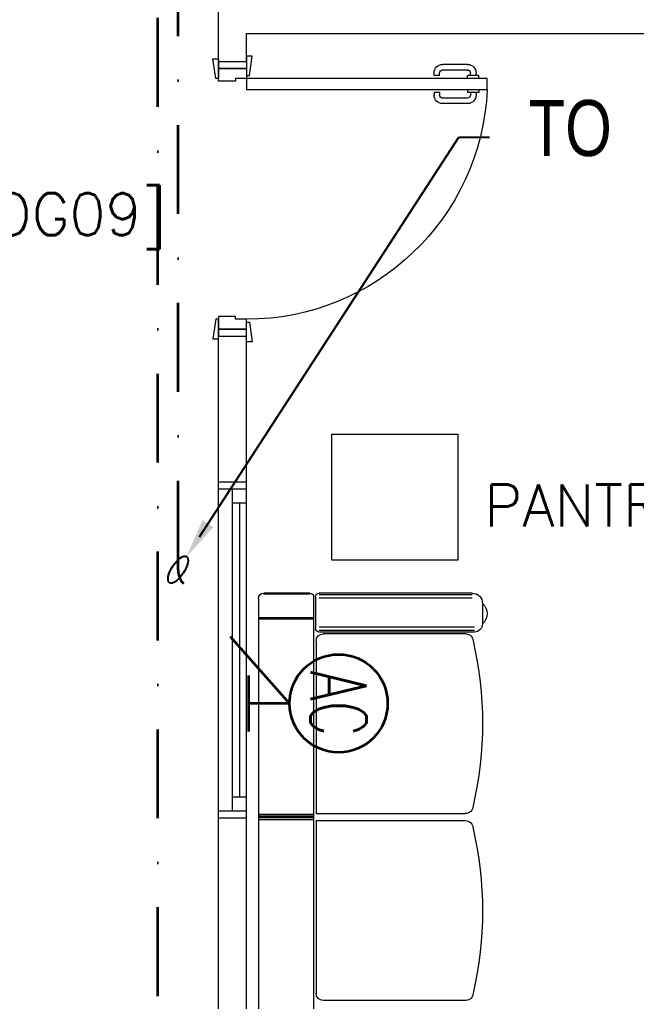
# Model space of a CAD drawing. Header units: inches. Extents: x -12418 to 57169, y -29325 to 19878.
# Drawn here: x 9688 to 11889, y -8203 to -4697 of the extents above; entities that cross this region are included whole.
import ezdxf
from ezdxf import colors
from ezdxf.entities.mleader import LeaderData, LeaderLine
from ezdxf.enums import TextEntityAlignment as Align
from ezdxf.math import Vec2, Vec3

# ---------------------------------------------------------------- set-up
doc = ezdxf.new("R2010")
doc.units = ezdxf.units.IN
doc.header["$LTSCALE"] = 25
doc.header["$MEASUREMENT"] = 0
doc.linetypes.add('DASHDOT', pattern=[25.4, 12.7, -6.35, 0, -6.35])
doc.layers.get('0').update_dxf_attribs({"color": 8})
for name, color, linetype, lineweight in [('00-Ground Floor$0$72_EGR_BASE_TEXT', 252, 'Continuous', 5), ('00-Ground Floor$0$Aluminum', 251, 'Continuous', 5), ('00-Ground Floor$0$LOADING', 253, 'Continuous', 5), ('00-Ground Floor$0$Walls', 251, 'Continuous', 5), ('00-Ground Floor$0$Wooden Joinery', 251, 'Continuous', 5), ('E-LITE-CIRC @ 100', 6, 'Continuous', 25), ('E-LITE-CLNG-CNDT', 6, 'DASHDOT', 35), ('E-POWR-CIRC-NUMB', 6, 'Continuous', 25), ('E-POWR-CLNG-CNDT', 6, 'DASHDOT', 35), ('E-POWR-WALL @ 100', 4, 'Continuous', 35)]:
    doc.layers.add(name, color=color, linetype=linetype, lineweight=lineweight)
doc.layers.add('E-POWR-IDEN', color=101, linetype='Continuous')
doc.styles.add('00-Ground Floor$0$SIMPLEX', font='SIMPLEX.shx', dxfattribs={"height": 150})
doc.styles.add('DC_Simplex', font='SIMPLEX.shx', dxfattribs={"width": 0.7})

# ---------------------------------------------------------------- blocks, each defined once
blk = doc.blocks.new('00-Ground Floor$0$A$C72370EFE')
at = {"layer": '00-Ground Floor$0$Wooden Joinery'}
for p, q in [((-0.01, -0.03), (-0.01, -0.07)), ((0, -0.03), (-0.01, -0.03)), ((0.04, -0.03), (0.05, -0.03)), ((0.05, -0.03), (0.05, -0.07)), ((-0.05, -0.07), (-0.05, -0.16)), ((-0.03, -0.07), (-0.03, -0.16)), ((-0.01, -0.04), (-0.02, -0.04)), ((-0.01, -0.06), (-0.02, -0.06)), ((0, -0.07), (-0.01, -0.07)), ((0.04, -0.07), (0.05, -0.07)), ((0.05, -0.04), (0.06, -0.04)), ((0.05, -0.06), (0.06, -0.06)), ((0.07, -0.07), (0.07, -0.16)), ((0.09, -0.07), (0.09, -0.16)), ((-0.01, -0.17), (-0.02, -0.17)), ((-0.01, -0.17), (-0.01, -0.19)), ((0.05, -0.17), (0.06, -0.17)), ((0.05, -0.17), (0.05, -0.19)), ((-0.01, -0.19), (-0.02, -0.19)), ((0.05, -0.19), (0.06, -0.19))]:
    blk.add_line(p, q, dxfattribs=at)
for centre, radius, start, end in [((-0.02, -0.07), 0.03, 90, 180), ((-0.02, -0.07), 0.01, 90, 180), ((0.06, -0.07), 0.03, 0, 90), ((0.06, -0.07), 0.01, 0, 90), ((-0.02, -0.16), 0.03, 180, 270), ((-0.02, -0.16), 0.01, 180, 270), ((0.06, -0.16), 0.01, 270, 0), ((0.06, -0.16), 0.03, 270, 0)]:
    blk.add_arc(centre, radius, start, end, dxfattribs=at)
blk = doc.blocks.new('00-Ground Floor$0$A$C5DAD61B4')
at = {"layer": '00-Ground Floor$0$Wooden Joinery'}
for points in [[(80, 959.1), (80, 969.1), (10, 979.1), (10, 959.1)], [(940, 959.1), (940, 969.1), (1010, 979.1), (1010, 959.1)], [(70, 859.1), (70, 849.1), (0, 839.1), (0, 859.1)], [(120, 859.1), (120, 0), (80, 0), (80, 859.1)], [(950, 859.1), (950, 849.1), (1020, 839.1), (1020, 859.1)]]:
    blk.add_lwpolyline(points, close=True, dxfattribs=at)
for points in [[(45, 859.1), (45, 959.1), (20, 959.1), (20, 859.1), (45, 859.1)], [(45, 859.1), (80, 859.1), (80, 899.1), (90, 899.1), (90, 959.1), (45, 959.1), (45, 859.1)], [(975, 859.1), (940, 859.1), (940, 899.1), (930, 899.1), (930, 959.1), (975, 959.1), (975, 859.1)], [(975, 859.1), (975, 959.1), (1000, 959.1), (1000, 859.1), (975, 859.1)]]:
    blk.add_lwpolyline(points, dxfattribs=at)
blk.add_arc((80, 859.1), 860, 272.666, 0, dxfattribs=at)
at = {"layer": '00-Ground Floor$0$Wooden Joinery', "xscale": 999.9999999998854, "yscale": 999.9999999998854, "zscale": 999.9999999998854, "rotation": 180}
blk.add_blockref('00-Ground Floor$0$A$C72370EFE', (120, 0), dxfattribs=at)
blk = doc.blocks.new('00-Ground Floor$0$GF21008-P')
at = {"layer": '00-Ground Floor$0$LOADING'}
for p, q in [((-0.7709, 0), (0.7906, 0)), ((-0.7019, -0.1974), (-0.7019, 0)), ((-0.6994, -0.1974), (-0.6994, 0)), ((-0.6968, -0.1974), (-0.6968, 0)), ((0, -0.1974), (0, 0)), ((0.0069, -0.1974), (0.0069, 0)), ((0.0099, -0.1974), (0.0099, 0)), ((0.0128, -0.1974), (0.0128, 0)), ((0.0197, -0.1974), (0.0197, 0)), ((-0.79, -0.1841), (-0.79, -0.0191)), ((-0.7866, -0.1841), (-0.7866, -0.0191)), ((-0.7767, -0.1974), (0.7964, -0.1974)), ((-0.7767, -0.2037), (-0.6644, -0.2037)), ((-0.6191, -0.2059), (-0.0026, -0.2059)), ((-0.0026, -0.2059), (-0.0026, -0.7385)), ((0.0223, -0.2059), (0.0223, -0.7385)), ((0.0223, -0.2059), (0.639, -0.2059)), ((-0.79, -0.7634), (-0.79, -0.217)), ((-0.784, -0.7634), (-0.784, -0.217)), ((-0.7722, -0.7634), (-0.7722, -0.217)), ((-0.6689, -0.7712), (-0.6689, -0.217)), ((-0.6571, -0.7712), (-0.6571, -0.217)), ((-0.6512, -0.7712), (-0.6512, -0.217)), ((-0.6444, -0.7413), (-0.6444, -0.2312)), ((0.6643, -0.7413), (0.6643, -0.2312)), ((-0.7533, -0.8), (-0.68, -0.8))]:
    blk.add_line(p, q, dxfattribs=at)
for centre, radius, start, end in [((-0.7709, -0.0191), 0.0191, 90, 180), ((-0.7767, -0.1841), 0.0133, 180, 270), ((-0.7767, -0.217), 0.0133, 90, 180), ((-0.6644, -0.217), 0.0133, 0, 90), ((-0.6191, -0.2312), 0.0253, 90, 180), ((0.639, -0.2312), 0.0253, 0, 90), ((-0.7533, -0.7634), 0.0366, 180, 270), ((-0.6191, -0.7413), 0.0253, 180, 270), ((-0.3249, 0.51), 1.31, 257.0217, 282.9783), ((-0.0307, -0.7385), 0.0281, 270, 0), ((0.0504, -0.7385), 0.0281, 180, 270), ((0.3447, 0.5106), 1.3106, 257.0246, 282.9754), ((0.639, -0.7413), 0.0253, 270, 0), ((-0.7167, -0.7662), 0.0499, 222.6462, 317.3538), ((-0.68, -0.7712), 0.0288, 270, 0)]:
    blk.add_arc(centre, radius, start, end, dxfattribs=at)
blk = doc.blocks.new('00-Ground Floor')
at = {"layer": '00-Ground Floor$0$Aluminum'}
for p, q in [((10397.9, -7547.4, 0), (10397.9, -6347.4, 0)), ((10397.9, -6372.4, 0), (10497.9, -6372.4, 0)), ((10447.9, -7522.4, 0), (10447.9, -6372.4, 0)), ((10497.9, -7547.4, 0), (10497.9, -6347.4, 0)), ((10447.9, -6422.4, 0), (10497.9, -6422.4, 0)), ((10472.9, -6422.4, 0), (10472.9, -7472.4, 0)), ((10447.9, -7472.4, 0), (10497.9, -7472.4, 0)), ((10397.9, -7522.4, 0), (10497.9, -7522.4, 0))]:
    blk.add_line(p, q, dxfattribs=at)
at = {"layer": '00-Ground Floor$0$LOADING'}
blk.add_lwpolyline([(10802, -6177.6), (11252, -6177.6), (11252, -6627.6), (10802, -6627.6)], close=True, dxfattribs=at)
at = {"layer": '00-Ground Floor$0$Walls'}
for p, q in [((10397.9, -4847.4, 0), (10397.9, -4547.4, 0)), ((10497.9, -4847.4, 0), (10497.9, -4747.4, 0)), ((10497.9, -4747.4, 0), (14097.9, -4747.4, 0)), ((10397.9, -4847.4, 0), (10497.9, -4847.4, 0)), ((10397.9, -5827.4, 0), (10497.9, -5827.4, 0)), ((10397.9, -6347.4, 0), (10397.9, -5837.4, 0)), ((10497.9, -6347.4, 0), (10497.9, -5847.4, 0)), ((10397.9, -6347.4, 0), (10497.9, -6347.4, 0)), ((10397.9, -8677.4, 0), (10397.9, -7547.4, 0)), ((10397.9, -7547.4, 0), (10497.9, -7547.4, 0)), ((10497.9, -8477.4, 0), (10497.9, -7547.4, 0))]:
    blk.add_line(p, q, dxfattribs=at)
at = {"layer": '00-Ground Floor$0$LOADING', "xscale": -1000, "yscale": 1000, "zscale": 1000, "rotation": 90.00000000000017}
blk.add_blockref('00-Ground Floor$0$GF21008-P', (10540, -7535.3), dxfattribs=at)
at = {"layer": '00-Ground Floor$0$Wooden Joinery', "xscale": -1, "rotation": 90}
blk.add_blockref('00-Ground Floor$0$A$C5DAD61B4', (11357, -4827.4, 0), dxfattribs=at)
at = {"layer": '00-Ground Floor$0$72_EGR_BASE_TEXT', "char_height": 150, "attachment_point": 2, "style": '00-Ground Floor$0$SIMPLEX'}
for s, insert in [('[OPDG09]', (9721.3, -5316.5, 0)), ('PANTRY / LOUNGE', (12288.7, -6356.9))]:
    blk.add_mtext(s, dxfattribs=dict(at, insert=insert))
blk = doc.blocks.new('*U33')
for p, q in [((0, -1), (0, 1)), ((1.45, 0), (0, 0))]:
    blk.add_line(p, q)
blk.add_circle((3.2, 0), 1.75)
at = {"layer": 'E-POWR-CIRC-NUMB', "style": 'DC_Simplex', "width": 0.7, "flags": 8}
blk.add_attdef('CIRCUIT', (3.364, 5.671), '', height=2, rotation=360, dxfattribs=at)
at = {"layer": 'E-POWR-IDEN', "style": 'DC_Simplex', "width": 0.7, "flags": 8}
blk.add_attdef('TYPE', text='', height=2, rotation=270, dxfattribs=at).set_placement((3.2, 0), align=Align.MIDDLE_CENTER)
blk = doc.blocks.new('ARR0W')
at = {"color": 45}
blk.add_ellipse((0, 0), major_axis=(0.4, 0), ratio=0.4, dxfattribs=at)
at = {"color": 45, "ltscale": 0.5}
blk.add_solid([(-1.4, 0.167), (-0.4, 0), (-1.4, -0.167)], dxfattribs=at)

msp = doc.modelspace()

# ---------------------------------------------------------------- linework, layer by layer
at = {"layer": 'E-POWR-CLNG-CNDT', "elevation": 0}
for points in [[(11636.2, -10887.8), (11264.2, -10798.6), (10255.8, -10799.9, -0.414605), (10180.7, -10724.9), (10180.7, -1197.4)], [(10651.4, -7138.9), (10272.2, -6711.3, -0.18339), (10253.3, -6661.5), (10253.3, -1197.4)]]:
    msp.add_lwpolyline(points, format="xyb", dxfattribs=at)

# ---------------------------------------------------------------- block references
at = {"layer": 'E-LITE-CLNG-CNDT'}
msp.add_blockref('00-Ground Floor', (0, 0), dxfattribs=at)
at = {"layer": 'E-POWR-WALL @ 100', "xscale": 100, "yscale": 100, "zscale": 100}
msp.add_blockref('*U33', (10506.4, -7138.9, 0), dxfattribs=at).add_auto_attribs({'TYPE': 'AC'})

# ---------------------------------------------------------------- leaders
at = {"layer": 'E-LITE-CIRC @ 100'}
ml = msp.add_multileader_mtext('Standard', dxfattribs=at)
ml.set_content('{\\Fdc_el_romans|c0;\\W0.8;TO\\Fromans|c0; \\Fsimplex|c0;PP-G\\Fdc_el_romans|c0;F\\Fsimplex|c0;/M41}', color=256, style='DC_Simplex')
ml.set_leader_properties()
ml.set_arrow_properties(name='ARR0W')
ml.build(insert=Vec2(0, 0))
ml.multileader.update_dxf_attribs({"dogleg_length": 200, "arrow_head_size": 140, "scale": 100})
ctx = ml.context
ctx.base_point, ctx.scale, ctx.char_height, ctx.arrow_head_size, ctx.landing_gap_size, ctx.plane_origin, ctx.plane_x_axis, ctx.plane_y_axis = Vec3(11364.5, -5117.7), 100, 200, 140, 140, Vec3(18983.9, -12976.4), Vec3(1, 0.000001, 0), Vec3(-0.000001, 1, 0)
notes = []
notes.append((ctx, [(0, (1, 1, 0), (11255.7, -5117.7), (1, 0.000001, 0), 108.8, [(0, [(10253.3, -6661.5)], 0, [])])]))
ctx.mtext.insert, ctx.mtext.text_direction, ctx.mtext.rotation, ctx.mtext.flow_direction = Vec3(11504.5, -4984.4), Vec3(1, 0.000001, 0), 0.000001, 5
for ctx, leaders in notes:
    for number, flags, end, landing, length, lines in leaders:
        leader = LeaderData()
        leader.index, (leader.has_last_leader_line, leader.has_dogleg_vector, leader.attachment_direction) = number, flags
        leader.last_leader_point, leader.dogleg_vector, leader.dogleg_length = Vec3(end), Vec3(landing), length
        for number, points, colour, breaks in lines:
            line = LeaderLine()
            line.index, line.vertices, line.color, line.breaks = number, Vec3.list(points), colors.encode_raw_color(colour), breaks
            leader.lines.append(line)
        ctx.leaders.append(leader)

doc.saveas('drawing.dxf')
